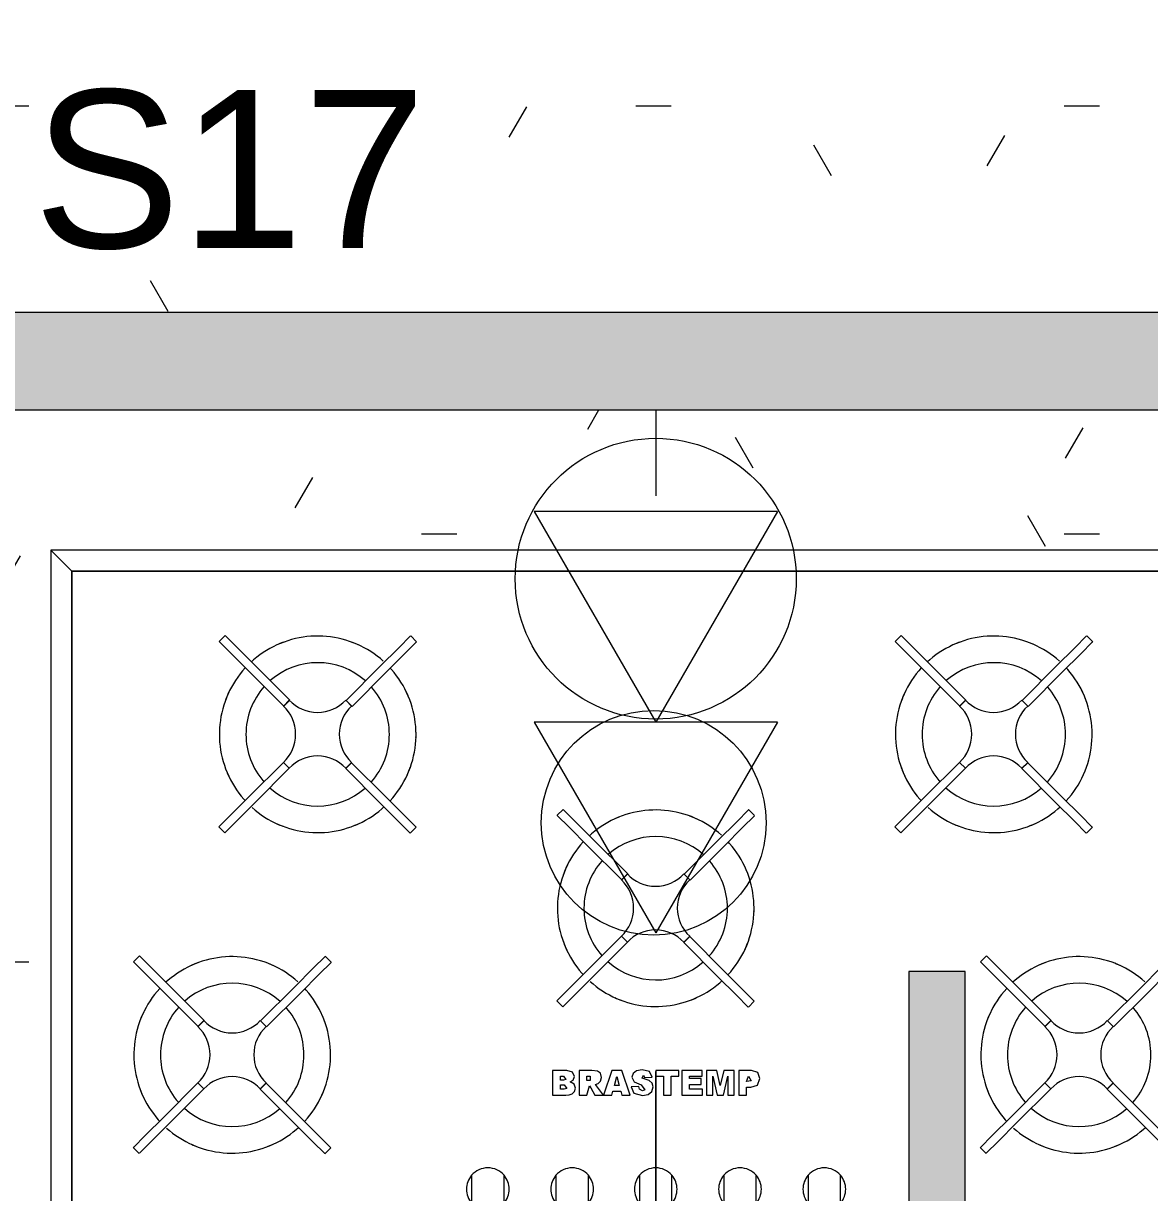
# Model space of a CAD drawing. Header units: millimetres. Extents: x -11245 to 8231, y -22520 to -3800.
# Drawn here: x -5465 to -4663, y -14337 to -13505 of the extents above; entities that cross this region are included whole.
import ezdxf

# ---------------------------------------------------------------- set-up
doc = ezdxf.new("R2010")
doc.units = ezdxf.units.MM
for name, color, linetype, lineweight in [('A-ANNO-DIMS', 211, 'Continuous', 9), ('A-ANNO-DIMS-75', 211, 'Continuous', 9), ('A-ANNO-NOTE', 131, 'Continuous', 9), ('A-DETL-GENF', 92, 'Continuous', 9), ('A-DETL-THIN', 151, 'Continuous', 9), ('E-ELEC-EQPM', 71, 'Continuous', 9), ('G-ANNO-TEXT', 231, 'Continuous', 9), ('I-FURN', 30, 'Continuous', 9)]:
    doc.layers.add(name, color=color, linetype=linetype, lineweight=lineweight)
doc.styles.add('@Arial Unicode MS', font='ARIALUNI.TTF', dxfattribs={"height": 150})
doc.styles.add('Arial_1', font='arial.ttf', dxfattribs={"height": 112.5})
doc.dimstyles.new('CRT_-__Metros_-_Linha_de_chamada_3_5_mm', dxfattribs={"dimscale": 304.8, "dimtxt": 150.876728, "dimasz": 0.492126, "dimexe": 0.246063, "dimexo": 0.0625, "dimgap": 0.123031, "dimtad": 1, "dimlfac": 0.001, "dimrnd": 0.01, "dimzin": 0, "dimdsep": 46, "dimtxsty": '@Arial Unicode MS', "dimblk1": 'OBLIQUE', "dimblk2": 'OBLIQUE', "dimsah": 1, "dimcen": 0.09, "dimdle": 0.246063, "dimazin": 0, "dimtfac": 1, "dimtdec": 4, "dimtix": 1, "dimtmove": 0, "dimatfit": 3, "dimfxl": 1.476378, "dimfxlon": 1, "dimtvp": 1, "dimtolj": 1, "dimtzin": 0, "dimarcsym": 2})
pattern_1 = [(0, (0, 0), (609.6, 152.4), [25.146, -432.054, 25.146, -432.054, -2438.4]), (0, (0, 0), (609.6, 152.4), [-914.4, 25.146, -889.254, 25.146, -432.054, -1066.8]), (0, (0, 0), (609.6, 152.4), [-2286, 25.146, -279.654, 25.146, -736.854]), (120, (228.6, 76.2), (-436.7823, 451.7291), [25.146, -432.054, 25.146, -432.054, -2438.4]), (120, (228.6, 76.2), (-436.7823, 451.7291), [-914.4, 25.146, -889.254, 25.146, -432.054, -1066.8]), (120, (228.6, 76.2), (-436.7823, 451.7291), [-2286, 25.146, -279.654, 25.146, -736.854]), (240, (304.8, 381), (-172.8177, -604.1291), [25.146, -432.054, 25.146, -432.054, -2438.4]), (240, (304.8, 381), (-172.8177, -604.1291), [-914.4, 25.146, -889.254, 25.146, -432.054, -1066.8]), (240, (304.8, 381), (-172.8177, -604.1291), [-2286, 25.146, -279.654, 25.146, -736.854])]

# ---------------------------------------------------------------- blocks, each defined once
blk = doc.blocks.new('Cooktop a Gás 5 Bocas 1 - Único-4668279-PONTOS ELÉTRICOS TÉRREO')
at = {"layer": 'E-ELEC-EQPM', "color": 254}
for p, q in [((-415.2, 264.85), (-430.2, 279.85)), ((430.99, 279.85), (-430.2, 279.85)), ((-430.2, 279.85), (-430.2, -230.15)), ((-415.2, -215.15), (-415.2, 264.85)), ((-415.2, 264.85), (415.99, 264.85)), ((415.99, 264.85), (-415.2, 264.85)), ((-415.2, 264.85), (-415.2, -215.15)), ((-306.11, 219.1), (-310.35, 214.86)), ((-306.05, 219.04), (-306.09, 219.09)), ((-306.02, 219.02), (-297.57, 210.57)), ((-182.52, 210.32), (-174.08, 218.77)), ((-174, 218.84), (-174.05, 218.79)), ((-169.75, 214.61), (-173.99, 218.85)), ((175.09, 219.1), (170.85, 214.86)), ((175.15, 219.04), (175.11, 219.09)), ((175.18, 219.02), (183.63, 210.57)), ((298.68, 210.32), (307.12, 218.77)), ((307.2, 218.84), (307.15, 218.79)), ((311.45, 214.61), (307.21, 218.85)), ((-310.34, 214.85), (-310.29, 214.8)), ((-301.82, 206.33), (-310.27, 214.78)), ((-297.57, 210.57), (-284.43, 197.43)), ((-195.67, 197.17), (-182.52, 210.32)), ((-169.83, 214.52), (-178.28, 206.07)), ((-169.81, 214.55), (-169.76, 214.6)), ((170.86, 214.85), (170.91, 214.8)), ((179.38, 206.33), (170.93, 214.78)), ((183.63, 210.57), (196.77, 197.43)), ((285.53, 197.17), (298.68, 210.32)), ((311.37, 214.52), (302.92, 206.07)), ((311.39, 214.55), (311.44, 214.6)), ((-288.67, 193.18), (-301.82, 206.33)), ((-178.28, 206.07), (-191.42, 192.93)), ((192.53, 193.18), (179.38, 206.33)), ((302.92, 206.07), (289.78, 192.93)), ((-264.35, 168.86), (-288.67, 193.18)), ((-284.43, 197.43), (-260.11, 173.1)), ((-219.99, 172.85), (-195.67, 197.17)), ((-191.42, 192.93), (-215.75, 168.61)), ((216.85, 168.86), (192.53, 193.18)), ((196.77, 197.43), (221.09, 173.1)), ((261.21, 172.85), (285.53, 197.17)), ((289.78, 192.93), (265.45, 168.61)), ((-260.36, 173.1), (-264.6, 168.86)), ((-260.11, 173.1), (-264.35, 168.86)), ((-216, 168.86), (-220.24, 173.1)), ((-215.75, 168.61), (-219.99, 172.85)), ((220.84, 173.1), (216.6, 168.86)), ((221.09, 173.1), (216.85, 168.86)), ((265.2, 168.86), (260.96, 173.1)), ((265.45, 168.61), (261.21, 172.85)), ((-288.93, 104.42), (-264.6, 128.74)), ((-264.6, 128.74), (-260.36, 124.5)), ((-264.6, 128.74), (-260.36, 124.5)), ((-220.24, 124.5), (-216, 128.74)), ((-220.24, 124.25), (-216, 128.49)), ((-216, 128.49), (-191.68, 104.17)), ((192.27, 104.42), (216.6, 128.74)), ((216.6, 128.74), (220.84, 124.5)), ((216.6, 128.74), (220.84, 124.5)), ((260.96, 124.5), (265.2, 128.74)), ((260.96, 124.25), (265.2, 128.49)), ((265.2, 128.49), (289.52, 104.17)), ((-260.36, 124.5), (-284.68, 100.18)), ((-195.92, 99.92), (-220.24, 124.25)), ((220.84, 124.5), (196.52, 100.18)), ((285.28, 99.92), (260.96, 124.25)), ((-302.07, 91.28), (-288.93, 104.42)), ((-284.68, 100.18), (-297.83, 87.03)), ((-182.78, 86.78), (-195.92, 99.92)), ((-191.68, 104.17), (-178.53, 91.02)), ((179.13, 91.28), (192.27, 104.42)), ((196.52, 100.18), (183.37, 87.03)), ((298.42, 86.78), (285.28, 99.92)), ((289.52, 104.17), (302.67, 91.02)), ((-65.54, 95.28), (-69.78, 91.03)), ((-65.48, 95.21), (-65.52, 95.26)), ((-65.45, 95.19), (-57, 86.74)), ((58.05, 86.49), (66.5, 94.94)), ((66.57, 95.01), (66.52, 94.96)), ((70.82, 90.78), (66.58, 95.02)), ((-310.52, 82.83), (-302.07, 91.28)), ((-297.83, 87.03), (-306.28, 78.59)), ((-174.33, 78.33), (-182.78, 86.78)), ((-178.53, 91.02), (-170.08, 82.58)), ((-69.77, 91.02), (-69.72, 90.97)), ((-61.24, 82.5), (-69.69, 90.95)), ((-57, 86.74), (-43.86, 73.6)), ((44.91, 73.35), (58.05, 86.49)), ((70.74, 90.7), (62.29, 82.25)), ((70.76, 90.72), (70.81, 90.77)), ((170.68, 82.83), (179.13, 91.28)), ((183.37, 87.03), (174.92, 78.59)), ((306.87, 78.33), (298.42, 86.78)), ((302.67, 91.02), (311.12, 82.58)), ((-310.6, 82.74), (-306.36, 78.5)), ((-310.54, 82.8), (-310.59, 82.76)), ((-306.35, 78.51), (-306.3, 78.56)), ((-174.3, 78.31), (-174.26, 78.26)), ((-174.24, 78.25), (-170, 82.49)), ((-170.01, 82.5), (-170.06, 82.55)), ((-48.1, 69.36), (-61.24, 82.5)), ((62.29, 82.25), (49.15, 69.1)), ((170.6, 82.74), (174.84, 78.5)), ((170.66, 82.8), (170.61, 82.76)), ((174.85, 78.51), (174.9, 78.56)), ((306.9, 78.31), (306.94, 78.26)), ((306.96, 78.25), (311.2, 82.49)), ((311.19, 82.5), (311.14, 82.55)), ((-23.78, 45.03), (-48.1, 69.36)), ((-43.86, 73.6), (-19.54, 49.28)), ((20.58, 49.02), (44.91, 73.35)), ((49.15, 69.1), (24.82, 44.78)), ((-19.79, 49.28), (-24.03, 45.03)), ((-19.54, 49.28), (-23.78, 45.03)), ((24.57, 45.03), (20.33, 49.28)), ((24.82, 44.78), (20.58, 49.02)), ((-48.35, -19.41), (-24.03, 4.91)), ((-19.79, 0.67), (-44.11, -23.65)), ((-24.03, 4.91), (-19.79, 0.67)), ((-24.03, 4.91), (-19.79, 0.67)), ((20.33, 0.67), (24.57, 4.91)), ((20.33, 0.42), (24.57, 4.66)), ((44.65, -23.9), (20.33, 0.42)), ((24.57, 4.66), (48.9, -19.66)), ((-366.93, -9.14), (-371.17, -13.38)), ((-371.16, -13.4), (-371.11, -13.44)), ((-362.64, -21.92), (-371.09, -13.47)), ((-366.87, -9.2), (-366.92, -9.15)), ((-366.85, -9.22), (-358.4, -17.67)), ((-243.35, -17.93), (-234.9, -9.48)), ((-230.66, -13.72), (-239.1, -22.17)), ((-234.83, -9.4), (-234.87, -9.45)), ((-230.57, -13.63), (-234.81, -9.39)), ((-230.63, -13.69), (-230.58, -13.65)), ((235.87, -9.14), (231.63, -13.38)), ((231.64, -13.4), (231.69, -13.44)), ((240.16, -21.92), (231.71, -13.47)), ((235.93, -9.2), (235.88, -9.15)), ((235.95, -9.22), (244.4, -17.67)), ((-349.5, -35.06), (-362.64, -21.92)), ((-358.4, -17.67), (-345.25, -30.82)), ((-256.49, -31.07), (-243.35, -17.93)), ((-239.1, -22.17), (-252.25, -35.31)), ((-61.5, -32.55), (-48.35, -19.41)), ((-44.11, -23.65), (-57.25, -36.79)), ((57.8, -37.05), (44.65, -23.9)), ((48.9, -19.66), (62.04, -32.8)), ((253.3, -35.06), (240.16, -21.92)), ((244.4, -17.67), (257.55, -30.82)), ((346.31, -31.07), (359.45, -17.93)), ((363.7, -22.17), (350.55, -35.31)), ((-345.25, -30.82), (-320.93, -55.14)), ((-280.81, -55.39), (-256.49, -31.07)), ((-69.95, -41), (-61.5, -32.55)), ((62.04, -32.8), (70.49, -41.25)), ((257.55, -30.82), (281.87, -55.14)), ((321.99, -55.39), (346.31, -31.07)), ((-325.17, -59.38), (-349.5, -35.06)), ((-252.25, -35.31), (-276.57, -59.63)), ((-70.03, -41.08), (-65.79, -45.33)), ((-69.97, -41.02), (-70.02, -41.07)), ((-57.25, -36.79), (-65.7, -45.24)), ((66.24, -45.49), (57.8, -37.05)), ((66.33, -45.58), (70.57, -41.34)), ((70.56, -41.32), (70.51, -41.28)), ((277.63, -59.38), (253.3, -35.06)), ((350.55, -35.31), (326.23, -59.63)), ((-65.78, -45.31), (-65.73, -45.27)), ((66.27, -45.52), (66.32, -45.57)), ((-321.18, -55.14), (-325.43, -59.38)), ((-320.93, -55.14), (-325.17, -59.38)), ((-276.82, -59.38), (-281.06, -55.14)), ((-276.57, -59.63), (-280.81, -55.39)), ((281.62, -55.14), (277.37, -59.38)), ((281.87, -55.14), (277.63, -59.38)), ((325.98, -59.38), (321.74, -55.14)), ((326.23, -59.63), (321.99, -55.39)), ((-72.95, -90.6), (-72.95, -108.17)), ((-62.74, -90.6), (-72.95, -90.6)), ((-58.82, -91.87), (-62.74, -90.6)), ((-44.97, -90.6), (-54.01, -90.6)), ((-54.01, -90.6), (-54.01, -108.17)), ((-41.13, -91.05), (-44.97, -90.6)), ((-38.99, -92.68), (-41.13, -91.05)), ((-30.87, -90.6), (-36.79, -108.17)), ((-23.78, -90.6), (-30.87, -90.6)), ((-17.85, -108.17), (-23.78, -90.6)), ((-13.38, -90.95), (-15.7, -92.84)), ((-9.13, -90.26), (-13.38, -90.95)), ((-4.08, -91.5), (-9.13, -90.26)), ((-2.01, -95.45), (-4.08, -91.5)), ((0.4, -90.6), (0.4, -94.74)), ((16.93, -90.6), (0.4, -90.6)), ((16.93, -94.74), (16.93, -90.6)), ((18.99, -90.6), (18.99, -108.17)), ((33.45, -90.6), (18.99, -90.6)), ((33.45, -94.74), (33.45, -90.6)), ((36.55, -90.6), (36.55, -108.17)), ((43.82, -90.6), (36.55, -90.6)), ((46.38, -101.31), (43.82, -90.6)), ((48.9, -90.6), (46.38, -101.31)), ((56.18, -90.6), (48.9, -90.6)), ((56.18, -108.17), (56.18, -90.6)), ((59.62, -90.6), (59.62, -108.17)), ((68.59, -90.6), (59.62, -90.6)), ((72.97, -92.14), (68.59, -90.6)), ((-349.75, -123.82), (-325.43, -99.5)), ((-325.43, -99.5), (-321.18, -103.74)), ((-325.43, -99.5), (-321.18, -103.74)), ((-281.06, -103.74), (-276.82, -99.5)), ((-281.06, -104), (-276.82, -99.75)), ((-276.82, -99.75), (-252.5, -124.08)), ((-67.44, -97.49), (-67.44, -94.74)), ((-67.44, -94.74), (-65.12, -94.74)), ((-65.15, -97.49), (-67.44, -97.49)), ((-63.45, -97.13), (-65.15, -97.49)), ((-65.12, -94.74), (-63.45, -97.13)), ((-60.42, -98.86), (-58.46, -97.69)), ((-57.65, -100.42), (-60.42, -98.86)), ((-57.45, -95), (-58.82, -91.87)), ((-58.46, -97.69), (-57.45, -95)), ((-48.5, -97.84), (-48.5, -94.74)), ((-48.5, -94.74), (-46.18, -94.74)), ((-46.27, -97.84), (-48.5, -97.84)), ((-46.18, -94.74), (-46.27, -97.84)), ((-40.54, -99.92), (-38.8, -98.17)), ((-38.17, -95.59), (-38.99, -92.68)), ((-38.8, -98.17), (-38.17, -95.59)), ((-29.04, -101.28), (-27.32, -95.08)), ((-27.32, -95.08), (-25.55, -101.28)), ((-15.7, -92.84), (-16.48, -95.39)), ((-16.48, -95.39), (-14.95, -98.77)), ((-14.95, -98.77), (-9.91, -100.92)), ((-9.3, -96.21), (-8.17, -93.93)), ((-4.24, -97.78), (-9.3, -96.21)), ((-8.17, -93.93), (-7.52, -95.77)), ((-7.52, -95.77), (-2.01, -95.45)), ((-2.02, -99.76), (-4.24, -97.78)), ((-1.33, -102.4), (-2.02, -99.76)), ((0.4, -94.74), (5.91, -94.74)), ((5.91, -94.74), (5.91, -108.17)), ((11.42, -108.17), (11.42, -94.74)), ((11.42, -94.74), (16.93, -94.74)), ((24.5, -96.46), (24.5, -94.74)), ((24.5, -94.74), (33.45, -94.74)), ((32.77, -96.46), (24.5, -96.46)), ((32.77, -100.59), (32.77, -96.46)), ((41.03, -108.17), (41.03, -94.82)), ((41.03, -94.82), (44.21, -108.17)), ((48.55, -108.17), (51.7, -94.82)), ((51.7, -94.82), (51.7, -108.17)), ((65.13, -98.52), (66.54, -94.74)), ((68.35, -98), (65.13, -98.52)), ((66.54, -94.74), (68.35, -98)), ((72.86, -101.02), (74.43, -96.49)), ((74.43, -96.49), (72.97, -92.14)), ((253.05, -123.82), (277.37, -99.5)), ((277.37, -99.5), (281.62, -103.74)), ((277.37, -99.5), (281.62, -103.74)), ((321.74, -103.74), (325.98, -99.5)), ((321.74, -104), (325.98, -99.75)), ((325.98, -99.75), (350.3, -124.08)), ((-321.18, -103.74), (-345.51, -128.07)), ((-256.74, -128.32), (-281.06, -104)), ((-72.95, -108.17), (-63.61, -108.17)), ((-67.44, -104.03), (-67.44, -100.94)), ((-67.44, -100.94), (-64.77, -100.94)), ((-64.76, -104.03), (-67.44, -104.03)), ((-64.77, -100.94), (-62.83, -103.6)), ((-62.83, -103.6), (-64.76, -104.03)), ((-63.61, -108.17), (-61.18, -107.93)), ((-61.18, -107.93), (-59.13, -107.35)), ((-59.13, -107.35), (-57.4, -105.64)), ((-56.77, -103.2), (-57.65, -100.42)), ((-57.4, -105.64), (-56.77, -103.2)), ((-54.01, -108.17), (-48.5, -108.17)), ((-48.5, -108.17), (-46.75, -101.67)), ((-46.75, -101.67), (-45.8, -102.98)), ((-45.8, -102.98), (-43, -108.17)), ((-43, -108.17), (-36.79, -108.17)), ((-42.46, -100.63), (-40.54, -99.92)), ((-36.79, -108.17), (-42.46, -100.63)), ((-36.79, -108.17), (-30.94, -108.17)), ((-30.94, -108.17), (-30.18, -105.41)), ((-30.18, -105.41), (-24.5, -105.41)), ((-25.55, -101.28), (-29.04, -101.28)), ((-24.5, -105.41), (-23.71, -108.17)), ((-23.71, -108.17), (-17.85, -108.17)), ((-11.66, -101.97), (-17.17, -102.3)), ((-17.17, -102.3), (-15.22, -106.76)), ((-15.22, -106.76), (-9.06, -108.51)), ((-11.06, -103.96), (-11.66, -101.97)), ((-8.95, -105.07), (-11.06, -103.96)), ((-9.91, -100.92), (-7.39, -104.51)), ((-9.06, -108.51), (-4.85, -107.76)), ((-7.39, -104.51), (-8.95, -105.07)), ((-4.85, -107.76), (-2.25, -105.57)), ((-2.25, -105.57), (-1.33, -102.4)), ((5.91, -108.17), (11.42, -108.17)), ((18.99, -108.17), (33.8, -108.17)), ((24.5, -104.03), (24.5, -100.59)), ((24.5, -100.59), (32.77, -100.59)), ((33.8, -104.03), (24.5, -104.03)), ((33.8, -108.17), (33.8, -104.03)), ((36.55, -108.17), (41.03, -108.17)), ((44.21, -108.17), (48.55, -108.17)), ((51.7, -108.17), (56.18, -108.17)), ((59.62, -108.17), (65.13, -108.17)), ((65.13, -108.17), (65.13, -102.66)), ((65.13, -102.66), (68.06, -102.66)), ((68.06, -102.66), (72.86, -101.02)), ((281.62, -103.74), (257.29, -128.07)), ((346.06, -128.32), (321.74, -104)), ((-362.89, -136.97), (-349.75, -123.82)), ((-252.5, -124.08), (-239.36, -137.22)), ((239.91, -136.97), (253.05, -123.82)), ((350.3, -124.08), (363.44, -137.22)), ((-345.51, -128.07), (-358.65, -141.21)), ((-243.6, -141.46), (-256.74, -128.32)), ((257.29, -128.07), (244.15, -141.21)), ((359.2, -141.46), (346.06, -128.32)), ((-371.34, -145.41), (-362.89, -136.97)), ((-358.65, -141.21), (-367.1, -149.66)), ((-235.15, -149.91), (-243.6, -141.46)), ((-239.36, -137.22), (-230.91, -145.67)), ((231.46, -145.41), (239.91, -136.97)), ((244.15, -141.21), (235.7, -149.66)), ((-371.42, -145.5), (-367.18, -149.74)), ((-371.36, -145.44), (-371.41, -145.49)), ((-367.17, -149.73), (-367.12, -149.68)), ((-235.07, -149.99), (-230.82, -145.75)), ((-230.84, -145.74), (-230.88, -145.69)), ((231.38, -145.5), (235.62, -149.74)), ((231.44, -145.44), (231.39, -145.49)), ((235.63, -149.73), (235.68, -149.68)), ((-235.13, -149.93), (-235.08, -149.98)), ((-130.59, -165.32), (-130.59, -175.22)), ((-107.51, -175.22), (-107.51, -165.32)), ((-70.59, -165.32), (-70.59, -175.22)), ((-47.51, -175.22), (-47.51, -165.32)), ((-11.14, -165.32), (-11.14, -175.22)), ((11.93, -175.22), (11.93, -165.32)), ((48.86, -165.32), (48.86, -175.22)), ((71.93, -175.22), (71.93, -165.32)), ((108.86, -165.32), (108.86, -175.22)), ((131.93, -175.22), (131.93, -165.32)), ((-130.59, -175.22), (-130.59, -185.12)), ((-107.51, -185.12), (-107.51, -175.22)), ((-70.59, -175.22), (-70.59, -185.12)), ((-47.51, -185.12), (-47.51, -175.22)), ((-11.14, -175.22), (-11.14, -185.12)), ((11.93, -185.12), (11.93, -175.22)), ((48.86, -175.22), (48.86, -185.12)), ((71.93, -185.12), (71.93, -175.22)), ((108.86, -175.22), (108.86, -185.12)), ((131.93, -185.12), (131.93, -175.22))]:
    blk.add_line(p, q, dxfattribs=at)
at = {"layer": 'E-ELEC-EQPM', "color": 254, "flags": 128}
for points in [[(-193.46, 200.79), (-195.58, 202.62), (-197.78, 204.36), (-200.04, 206.01), (-202.36, 207.57), (-204.75, 209.03), (-207.19, 210.4), (-209.68, 211.67), (-212.23, 212.84), (-214.81, 213.91), (-217.44, 214.87), (-220.11, 215.72), (-222.81, 216.47), (-225.53, 217.11), (-228.28, 217.64), (-231.05, 218.07), (-233.83, 218.37), (-236.62, 218.57), (-239.42, 218.66), (-242.22, 218.63), (-245.01, 218.5), (-247.8, 218.25), (-250.58, 217.89), (-253.34, 217.41), (-256.08, 216.83), (-258.79, 216.14), (-261.47, 215.34), (-264.12, 214.44), (-266.73, 213.43), (-269.3, 212.32), (-271.82, 211.1), (-274.29, 209.78), (-276.71, 208.37), (-279.07, 206.86), (-281.36, 205.26), (-283.59, 203.57), (-285.75, 201.79), (-287.36, 200.35)], [(287.74, 200.79), (285.62, 202.62), (283.42, 204.36), (281.16, 206.01), (278.84, 207.57), (276.45, 209.03), (274.01, 210.4), (271.52, 211.67), (268.97, 212.84), (266.39, 213.91), (263.76, 214.87), (261.09, 215.72), (258.39, 216.47), (255.67, 217.11), (252.92, 217.64), (250.15, 218.07), (247.37, 218.37), (244.58, 218.57), (241.78, 218.66), (238.98, 218.63), (236.19, 218.5), (233.4, 218.25), (230.62, 217.89), (227.86, 217.41), (225.12, 216.83), (222.41, 216.14), (219.73, 215.34), (217.08, 214.44), (214.47, 213.43), (211.9, 212.32), (209.38, 211.1), (206.91, 209.78), (204.49, 208.37), (202.13, 206.86), (199.84, 205.26), (197.61, 203.57), (195.45, 201.79), (193.84, 200.35)], [(-291.78, 195.95), (-293.63, 193.85), (-295.4, 191.67), (-297.07, 189.43), (-298.66, 187.12), (-300.15, 184.75), (-301.54, 182.33), (-302.84, 179.85), (-304.03, 177.32), (-305.13, 174.74), (-306.12, 172.12), (-307, 169.46), (-307.78, 166.78), (-308.45, 164.06), (-309.01, 161.32), (-309.46, 158.55), (-309.8, 155.77), (-310.03, 152.98), (-310.15, 150.19), (-310.16, 148.68)], [(-170.19, 148.68), (-170.24, 151.47), (-170.41, 154.27), (-170.69, 157.05), (-171.08, 159.83), (-171.58, 162.58), (-172.19, 165.31), (-172.91, 168.02), (-173.74, 170.69), (-174.67, 173.33), (-175.71, 175.93), (-176.85, 178.49), (-178.1, 180.99), (-179.44, 183.45), (-180.88, 185.85), (-182.41, 188.19), (-184.04, 190.47), (-185.76, 192.68), (-187.56, 194.82), (-188.5, 195.86)], [(189.42, 195.95), (187.57, 193.85), (185.8, 191.67), (184.13, 189.43), (182.54, 187.12), (181.05, 184.75), (179.66, 182.33), (178.36, 179.85), (177.17, 177.32), (176.07, 174.74), (175.08, 172.12), (174.2, 169.46), (173.42, 166.78), (172.75, 164.06), (172.19, 161.32), (171.74, 158.55), (171.4, 155.77), (171.17, 152.98), (171.05, 150.19), (171.04, 148.68)], [(311.01, 148.68), (310.96, 151.47), (310.79, 154.27), (310.51, 157.05), (310.12, 159.83), (309.62, 162.58), (309.01, 165.31), (308.29, 168.02), (307.46, 170.69), (306.53, 173.33), (305.49, 175.93), (304.35, 178.49), (303.1, 180.99), (301.76, 183.45), (300.32, 185.85), (298.79, 188.19), (297.16, 190.47), (295.44, 192.68), (293.64, 194.82), (292.7, 195.86)], [(-310.16, 148.68), (-310.11, 145.88), (-309.94, 143.08), (-309.66, 140.3), (-309.27, 137.53), (-308.77, 134.77), (-308.16, 132.04), (-307.44, 129.33), (-306.61, 126.66), (-305.68, 124.02), (-304.64, 121.42), (-303.5, 118.87), (-302.25, 116.36), (-300.91, 113.9), (-299.47, 111.5), (-297.94, 109.16), (-296.31, 106.88), (-294.6, 104.67), (-292.79, 102.53), (-291.85, 101.5)], [(-188.57, 101.4), (-186.72, 103.5), (-184.95, 105.68), (-183.28, 107.92), (-181.69, 110.23), (-180.2, 112.6), (-178.81, 115.02), (-177.51, 117.51), (-176.32, 120.04), (-175.22, 122.61), (-174.23, 125.23), (-173.35, 127.89), (-172.57, 130.58), (-171.9, 133.29), (-171.34, 136.04), (-170.89, 138.8), (-170.55, 141.58), (-170.32, 144.37), (-170.2, 147.16), (-170.19, 148.68)], [(171.04, 148.68), (171.09, 145.88), (171.26, 143.08), (171.54, 140.3), (171.93, 137.53), (172.43, 134.77), (173.04, 132.04), (173.76, 129.33), (174.59, 126.66), (175.52, 124.02), (176.56, 121.42), (177.7, 118.87), (178.95, 116.36), (180.29, 113.9), (181.73, 111.5), (183.26, 109.16), (184.89, 106.88), (186.6, 104.67), (188.41, 102.53), (189.35, 101.5)], [(292.63, 101.4), (294.48, 103.5), (296.25, 105.68), (297.92, 107.92), (299.51, 110.23), (301, 112.6), (302.39, 115.02), (303.69, 117.51), (304.88, 120.04), (305.98, 122.61), (306.97, 125.23), (307.85, 127.89), (308.63, 130.58), (309.3, 133.29), (309.86, 136.04), (310.31, 138.8), (310.65, 141.58), (310.88, 144.37), (311, 147.16), (311.01, 148.68)], [(-286.89, 96.56), (-284.77, 94.73), (-282.58, 92.99), (-280.31, 91.34), (-277.99, 89.78), (-275.6, 88.32), (-273.16, 86.95), (-270.67, 85.68), (-268.12, 84.51), (-265.54, 83.44), (-262.91, 82.48), (-260.24, 81.63), (-257.54, 80.88), (-254.82, 80.24), (-252.07, 79.71), (-249.3, 79.29), (-246.52, 78.98), (-243.73, 78.78), (-240.93, 78.69), (-238.13, 78.72), (-235.34, 78.86), (-232.55, 79.11), (-229.77, 79.47), (-227.01, 79.94), (-224.27, 80.52), (-221.56, 81.21), (-218.88, 82.01), (-216.23, 82.91), (-213.62, 83.92), (-211.05, 85.04), (-208.53, 86.25), (-206.06, 87.57), (-203.64, 88.98), (-201.28, 90.49), (-198.99, 92.09), (-196.76, 93.78), (-194.6, 95.56), (-192.99, 97)], [(47.11, 76.96), (44.99, 78.79), (42.8, 80.53), (40.54, 82.18), (38.21, 83.74), (35.83, 85.21), (33.38, 86.57), (30.89, 87.84), (28.35, 89.01), (25.76, 90.08), (23.13, 91.04), (20.46, 91.9), (17.77, 92.65), (15.04, 93.29), (12.29, 93.82), (9.52, 94.24), (6.74, 94.55), (3.95, 94.75), (1.15, 94.83), (-1.65, 94.81), (-4.44, 94.67), (-7.23, 94.42), (-10.01, 94.06), (-12.77, 93.59), (-15.5, 93.01), (-18.22, 92.31), (-20.9, 91.52), (-23.55, 90.61), (-26.16, 89.6), (-28.73, 88.49), (-31.25, 87.27), (-33.72, 85.96), (-36.14, 84.54), (-38.5, 83.03), (-40.79, 81.43), (-43.02, 79.74), (-45.18, 77.96), (-46.79, 76.53)], [(194.31, 96.56), (196.43, 94.73), (198.62, 92.99), (200.89, 91.34), (203.21, 89.78), (205.6, 88.32), (208.04, 86.95), (210.53, 85.68), (213.08, 84.51), (215.66, 83.44), (218.29, 82.48), (220.96, 81.63), (223.66, 80.88), (226.38, 80.24), (229.13, 79.71), (231.9, 79.29), (234.68, 78.98), (237.47, 78.78), (240.27, 78.69), (243.07, 78.72), (245.86, 78.86), (248.65, 79.11), (251.43, 79.47), (254.19, 79.94), (256.93, 80.52), (259.64, 81.21), (262.32, 82.01), (264.97, 82.91), (267.58, 83.92), (270.15, 85.04), (272.67, 86.25), (275.14, 87.57), (277.56, 88.98), (279.92, 90.49), (282.21, 92.09), (284.44, 93.78), (286.6, 95.56), (288.21, 97)], [(-51.21, 72.12), (-53.06, 70.02), (-54.82, 67.85), (-56.5, 65.6), (-58.08, 63.3), (-59.57, 60.93), (-60.97, 58.5), (-62.27, 56.02), (-63.46, 53.49), (-64.56, 50.91), (-65.55, 48.29), (-66.43, 45.64), (-67.21, 42.95), (-67.88, 40.23), (-68.44, 37.49), (-68.89, 34.72), (-69.23, 31.95), (-69.46, 29.16), (-69.57, 26.36), (-69.59, 24.85)], [(70.38, 24.85), (70.33, 27.65), (70.16, 30.44), (69.88, 33.23), (69.49, 36), (68.99, 38.75), (68.38, 41.48), (67.66, 44.19), (66.83, 46.86), (65.9, 49.5), (64.86, 52.1), (63.72, 54.66), (62.47, 57.17), (61.13, 59.62), (59.69, 62.02), (58.16, 64.37), (56.53, 66.64), (54.82, 68.86), (53.01, 71), (52.07, 72.03)], [(-69.59, 24.85), (-69.53, 22.05), (-69.37, 19.26), (-69.09, 16.47), (-68.7, 13.7), (-68.2, 10.94), (-67.58, 8.21), (-66.87, 5.51), (-66.04, 2.83), (-65.1, 0.19), (-64.07, -2.41), (-62.92, -4.96), (-61.68, -7.47), (-60.34, -9.93), (-58.9, -12.33), (-57.37, -14.67), (-55.74, -16.95), (-54.02, -19.16), (-52.22, -21.3), (-51.28, -22.33)], [(52, -22.43), (53.85, -20.32), (55.62, -18.15), (57.29, -15.91), (58.88, -13.6), (60.37, -11.23), (61.76, -8.8), (63.06, -6.32), (64.26, -3.79), (65.35, -1.21), (66.34, 1.4), (67.22, 4.06), (68, 6.75), (68.67, 9.47), (69.23, 12.21), (69.68, 14.97), (70.02, 17.75), (70.25, 20.54), (70.37, 23.34), (70.38, 24.85)], [(-254.28, -27.45), (-256.41, -25.62), (-258.6, -23.88), (-260.86, -22.23), (-263.18, -20.67), (-265.57, -19.21), (-268.01, -17.84), (-270.51, -16.57), (-273.05, -15.4), (-275.64, -14.34), (-278.27, -13.37), (-280.93, -12.52), (-283.63, -11.77), (-286.35, -11.13), (-289.1, -10.6), (-291.87, -10.18), (-294.65, -9.87), (-297.44, -9.67), (-300.24, -9.58), (-303.04, -9.61), (-305.84, -9.75), (-308.63, -10), (-311.4, -10.36), (-314.16, -10.83), (-316.9, -11.41), (-319.61, -12.1), (-322.29, -12.9), (-324.94, -13.8), (-327.55, -14.81), (-330.12, -15.93), (-332.64, -17.14), (-335.12, -18.46), (-337.53, -19.87), (-339.89, -21.38), (-342.19, -22.98), (-344.42, -24.67), (-346.58, -26.45), (-348.18, -27.89)], [(348.52, -27.45), (346.39, -25.62), (344.2, -23.88), (341.94, -22.23), (339.62, -20.67), (337.23, -19.21), (334.79, -17.84), (332.29, -16.57), (329.75, -15.4), (327.16, -14.34), (324.53, -13.37), (321.87, -12.52), (319.17, -11.77), (316.45, -11.13), (313.7, -10.6), (310.93, -10.18), (308.15, -9.87), (305.36, -9.67), (302.56, -9.58), (299.76, -9.61), (296.96, -9.75), (294.17, -10), (291.4, -10.36), (288.64, -10.83), (285.9, -11.41), (283.19, -12.1), (280.51, -12.9), (277.86, -13.8), (275.25, -14.81), (272.68, -15.93), (270.16, -17.14), (267.68, -18.46), (265.27, -19.87), (262.91, -21.38), (260.61, -22.98), (258.38, -24.67), (256.22, -26.45), (254.62, -27.89)], [(-352.61, -32.29), (-354.46, -34.39), (-356.22, -36.57), (-357.89, -38.81), (-359.48, -41.12), (-360.97, -43.49), (-362.36, -45.92), (-363.66, -48.4), (-364.86, -50.93), (-365.95, -53.5), (-366.94, -56.12), (-367.83, -58.78), (-368.6, -61.47), (-369.27, -64.18), (-369.83, -66.93), (-370.28, -69.69), (-370.62, -72.47), (-370.85, -75.26), (-370.97, -78.06), (-370.99, -79.57)], [(-231.01, -79.57), (-231.07, -76.77), (-231.23, -73.97), (-231.51, -71.19), (-231.9, -68.42), (-232.41, -65.66), (-233.02, -62.93), (-233.74, -60.23), (-234.56, -57.55), (-235.5, -54.91), (-236.54, -52.31), (-237.68, -49.76), (-238.92, -47.25), (-240.26, -44.79), (-241.7, -42.39), (-243.23, -40.05), (-244.86, -37.77), (-246.58, -35.56), (-248.38, -33.42), (-249.32, -32.39)], [(-46.32, -27.27), (-44.2, -29.09), (-42, -30.83), (-39.74, -32.48), (-37.42, -34.04), (-35.03, -35.51), (-32.59, -36.88), (-30.1, -38.15), (-27.55, -39.32), (-24.96, -40.38), (-22.34, -41.34), (-19.67, -42.2), (-16.97, -42.95), (-14.25, -43.59), (-11.5, -44.12), (-8.73, -44.54), (-5.95, -44.85), (-3.16, -45.05), (-0.36, -45.14), (2.44, -45.11), (5.24, -44.97), (8.02, -44.72), (10.8, -44.36), (13.56, -43.89), (16.3, -43.31), (19.01, -42.62), (21.69, -41.82), (24.34, -40.92), (26.95, -39.9), (29.52, -38.79), (32.04, -37.58), (34.51, -36.26), (36.93, -34.85), (39.29, -33.34), (41.58, -31.74), (43.81, -30.04), (45.97, -28.26), (47.58, -26.83)], [(250.19, -32.29), (248.34, -34.39), (246.58, -36.57), (244.91, -38.81), (243.32, -41.12), (241.83, -43.49), (240.44, -45.92), (239.14, -48.4), (237.94, -50.93), (236.85, -53.5), (235.86, -56.12), (234.97, -58.78), (234.2, -61.47), (233.53, -64.18), (232.97, -66.93), (232.52, -69.69), (232.18, -72.47), (231.95, -75.26), (231.83, -78.06), (231.81, -79.57)], [(-370.99, -79.57), (-370.93, -82.37), (-370.76, -85.16), (-370.48, -87.95), (-370.09, -90.72), (-369.59, -93.47), (-368.98, -96.2), (-368.26, -98.91), (-367.43, -101.58), (-366.5, -104.22), (-365.46, -106.82), (-364.32, -109.38), (-363.08, -111.89), (-361.73, -114.34), (-360.29, -116.74), (-358.76, -119.08), (-357.13, -121.36), (-355.42, -123.57), (-353.61, -125.72), (-352.67, -126.75)], [(-249.39, -126.84), (-247.54, -124.74), (-245.78, -122.57), (-244.1, -120.32), (-242.52, -118.01), (-241.03, -115.65), (-239.63, -113.22), (-238.34, -110.74), (-237.14, -108.21), (-236.04, -105.63), (-235.05, -103.01), (-234.17, -100.36), (-233.39, -97.67), (-232.72, -94.95), (-232.16, -92.21), (-231.71, -89.44), (-231.37, -86.66), (-231.14, -83.87), (-231.03, -81.08), (-231.01, -79.57)], [(231.81, -79.57), (231.87, -82.37), (232.04, -85.16), (232.32, -87.95), (232.71, -90.72), (233.21, -93.47), (233.82, -96.2), (234.54, -98.91), (235.37, -101.58), (236.3, -104.22), (237.34, -106.82), (238.48, -109.38), (239.72, -111.89), (241.07, -114.34), (242.51, -116.74), (244.04, -119.08), (245.67, -121.36), (247.38, -123.57), (249.19, -125.72), (250.13, -126.75)], [(-347.71, -131.68), (-345.59, -133.51), (-343.4, -135.25), (-341.14, -136.9), (-338.81, -138.46), (-336.43, -139.92), (-333.98, -141.29), (-331.49, -142.56), (-328.95, -143.73), (-326.36, -144.8), (-323.73, -145.76), (-321.06, -146.62), (-318.37, -147.36), (-315.64, -148.01), (-312.89, -148.54), (-310.13, -148.96), (-307.34, -149.27), (-304.55, -149.46), (-301.75, -149.55), (-298.95, -149.52), (-296.16, -149.39), (-293.37, -149.14), (-290.59, -148.78), (-287.83, -148.31), (-285.1, -147.72), (-282.38, -147.03), (-279.7, -146.24), (-277.05, -145.33), (-274.44, -144.32), (-271.87, -143.21), (-269.35, -141.99), (-266.88, -140.68), (-264.46, -139.26), (-262.11, -137.75), (-259.81, -136.15), (-257.58, -134.46), (-255.42, -132.68), (-253.81, -131.24)], [(255.09, -131.68), (257.21, -133.51), (259.4, -135.25), (261.66, -136.9), (263.99, -138.46), (266.37, -139.92), (268.82, -141.29), (271.31, -142.56), (273.85, -143.73), (276.44, -144.8), (279.07, -145.76), (281.74, -146.62), (284.43, -147.36), (287.16, -148.01), (289.91, -148.54), (292.67, -148.96), (295.46, -149.27), (298.25, -149.46), (301.05, -149.55), (303.85, -149.52), (306.64, -149.39), (309.43, -149.14), (312.21, -148.78), (314.97, -148.31), (317.7, -147.72), (320.42, -147.03), (323.1, -146.24), (325.75, -145.33), (328.36, -144.32), (330.93, -143.21), (333.45, -141.99), (335.92, -140.68), (338.34, -139.26), (340.69, -137.75), (342.99, -136.15), (345.22, -134.46), (347.38, -132.68), (348.99, -131.24)]]:
    blk.add_lwpolyline(points, dxfattribs=at)
at = {"layer": 'E-ELEC-EQPM', "color": 254}
for centre, radius, start, end in [((-240.18, 148.68), 69.99, 110.52886, 114.55455), ((-240.18, 148.68), 69.99, 65.44545, 69.78954), ((241.02, 148.68), 69.99, 110.52886, 114.55455), ((241.02, 148.68), 69.99, 65.44545, 69.78954), ((-240.18, 148.68), 51.05, 48.13201, 131.46199), ((241.02, 148.68), 51.05, 48.13201, 131.46199), ((-240.18, 148.68), 69.99, 154.51574, 160.39867), ((-240.18, 148.68), 51.05, 138.29523, 180), ((-240.18, 148.68), 51.05, 0, 41.29877), ((-240.18, 148.68), 69.99, 19.79474, 26.71009), ((241.02, 148.68), 69.99, 154.51574, 160.39867), ((241.02, 148.68), 51.05, 138.29523, 180), ((241.02, 148.68), 51.05, 0, 41.29877), ((241.02, 148.68), 69.99, 19.79474, 26.71009), ((-283.31, 148.8), 27.43, 313.00414, 46.99586), ((-240.3, 191.68), 27.34, 222.79681, 317.20319), ((-197.57, 148.8), 27.24, 132.56704, 227.43296), ((197.89, 148.8), 27.43, 313.00414, 46.99586), ((240.9, 191.68), 27.34, 222.79681, 317.20319), ((283.63, 148.8), 27.24, 132.56704, 227.43296), ((-240.18, 148.68), 69.99, 178.11429, 180), ((-240.18, 148.68), 69.99, 0, 1.81719), ((241.02, 148.68), 69.99, 178.11429, 180), ((241.02, 148.68), 69.99, 0, 1.81719), ((-240.18, 148.68), 69.99, 180, 181.81719), ((-240.18, 148.68), 51.05, 180, 221.29877), ((-240.18, 148.68), 51.05, 318.29523, 0), ((-240.18, 148.68), 69.99, 358.11429, 0), ((241.02, 148.68), 69.99, 180, 181.81719), ((241.02, 148.68), 51.05, 180, 221.29877), ((241.02, 148.68), 51.05, 318.29523, 0), ((241.02, 148.68), 69.99, 358.11429, 0), ((-240.3, 105.93), 27.34, 42.79678, 137.20322), ((240.9, 105.93), 27.34, 42.79678, 137.20322), ((-240.18, 148.68), 69.99, 199.79474, 206.71009), ((-240.18, 148.68), 69.99, 333.93857, 340.39867), ((241.02, 148.68), 69.99, 199.79474, 206.71009), ((241.02, 148.68), 69.99, 333.93857, 340.39867), ((-240.18, 148.68), 51.05, 228.13201, 311.46199), ((241.02, 148.68), 51.05, 228.13201, 311.46199), ((-240.18, 148.68), 69.99, 245.44545, 249.19993), ((-240.18, 148.68), 69.99, 290.80007, 294.55455), ((0.4, 24.85), 69.99, 110.52886, 114.55455), ((0.4, 24.85), 69.99, 65.44545, 69.78954), ((241.02, 148.68), 69.99, 245.44545, 249.19993), ((241.02, 148.68), 69.99, 290.80007, 294.55455), ((0.4, 24.85), 51.05, 48.13201, 131.46199), ((0.4, 24.85), 51.05, 138.29523, 180), ((0.4, 24.85), 51.05, 0, 41.29877), ((0.4, 24.85), 69.99, 153.93857, 160.39867), ((0.4, 24.85), 69.99, 19.79474, 26.71009), ((-42.74, 24.97), 27.43, 313.00414, 46.99586), ((0.27, 67.85), 27.34, 222.79681, 317.20319), ((43, 24.97), 27.24, 132.56704, 227.43296), ((0.4, 24.85), 69.99, 178.11429, 180), ((0.4, 24.85), 69.99, 0, 1.81719), ((0.4, 24.85), 69.99, 180, 181.81719), ((0.4, 24.85), 51.05, 180, 221.29877), ((0.4, 24.85), 51.05, 318.29523, 0), ((0.4, 24.85), 69.99, 358.11429, 0), ((0.27, -17.9), 27.34, 42.79678, 137.20322), ((0.4, 24.85), 69.99, 199.79474, 206.71009), ((0.4, 24.85), 69.99, 333.93857, 340.39867), ((-301, -79.57), 69.99, 110.52886, 114.55455), ((-301, -79.57), 69.99, 65.44545, 69.78954), ((0.4, 24.85), 51.05, 228.13201, 311.46199), ((301.8, -79.57), 69.99, 110.52886, 114.55455), ((301.8, -79.57), 69.99, 65.44545, 69.78954), ((-301, -79.57), 51.05, 48.13201, 131.46199), ((301.8, -79.57), 51.05, 48.13201, 131.46199), ((0.4, 24.85), 69.99, 245.44545, 249.78954), ((0.4, 24.85), 69.99, 290.52886, 294.55455), ((-301, -79.57), 69.99, 153.93857, 160.39867), ((-301, -79.57), 51.05, 138.29523, 180), ((-301, -79.57), 51.05, 0, 41.29877), ((-301, -79.57), 69.99, 19.79474, 26.71009), ((301.8, -79.57), 69.99, 153.93857, 160.39867), ((301.8, -79.57), 51.05, 138.29523, 180), ((301.8, -79.57), 51.05, 0, 41.29877), ((-301.12, -36.56), 27.34, 222.79681, 317.20319), ((301.68, -36.56), 27.34, 222.79681, 317.20319), ((-344.14, -79.44), 27.43, 313.00414, 46.99586), ((-258.4, -79.44), 27.24, 132.56704, 227.43296), ((258.66, -79.44), 27.43, 313.00414, 46.99586), ((344.4, -79.44), 27.24, 132.56704, 227.43296), ((-301, -79.57), 69.99, 178.11429, 180), ((-301, -79.57), 69.99, 180, 181.81719), ((-301, -79.57), 51.05, 180, 221.29877), ((-301, -79.57), 51.05, 318.29523, 0), ((-301, -79.57), 69.99, 0, 1.81719), ((-301, -79.57), 69.99, 358.11429, 0), ((301.8, -79.57), 69.99, 178.11429, 180), ((301.8, -79.57), 69.99, 180, 181.81719), ((301.8, -79.57), 51.05, 180, 221.29877), ((301.8, -79.57), 51.05, 318.29523, 0), ((-301.12, -122.32), 27.34, 42.79678, 137.20322), ((301.68, -122.32), 27.34, 42.79678, 137.20322), ((-301, -79.57), 69.99, 199.79474, 206.71009), ((-301, -79.57), 69.99, 333.93857, 340.39867), ((301.8, -79.57), 69.99, 199.79474, 206.71009), ((-301, -79.57), 51.05, 228.13201, 311.46199), ((301.8, -79.57), 51.05, 228.13201, 311.46199), ((-301, -79.57), 69.99, 245.44545, 249.78954), ((-301, -79.57), 69.99, 290.52886, 294.55455), ((301.8, -79.57), 69.99, 245.44545, 249.78954), ((301.8, -79.57), 69.99, 290.52886, 294.55455), ((-119.05, -175.22), 15.2, 139.37316, 180), ((-119.05, -175.22), 15.2, 40.62684, 139.37316), ((-119.05, -175.22), 15.2, 0, 40.62684), ((-59.05, -175.22), 15.2, 139.37316, 180), ((-59.05, -175.22), 15.2, 40.62684, 139.37316), ((-59.05, -175.22), 15.2, 0, 40.62684), ((0.4, -175.22), 15.2, 139.37316, 180), ((0.4, -175.22), 15.2, 40.62684, 139.37316), ((0.4, -175.22), 15.2, 0, 40.62684), ((60.4, -175.22), 15.2, 139.37316, 180), ((60.4, -175.22), 15.2, 40.62684, 139.37316), ((60.4, -175.22), 15.2, 0, 40.62684), ((120.4, -175.22), 15.2, 139.37316, 180), ((120.4, -175.22), 15.2, 40.62684, 139.37316), ((120.4, -175.22), 15.2, 0, 40.62684), ((-119.05, -175.22), 15.2, 180, 220.62684), ((-119.05, -175.22), 15.2, 319.37316, 0), ((-59.05, -175.22), 15.2, 180, 220.62684), ((-59.05, -175.22), 15.2, 319.37316, 0), ((0.4, -175.22), 15.2, 180, 220.62684), ((0.4, -175.22), 15.2, 319.37316, 0), ((60.4, -175.22), 15.2, 180, 220.62684), ((60.4, -175.22), 15.2, 319.37316, 0), ((120.4, -175.22), 15.2, 180, 220.62684), ((120.4, -175.22), 15.2, 319.37316, 0)]:
    blk.add_arc(centre, radius, start, end, dxfattribs=at)
blk = doc.blocks.new('DIMBLOCK78-PONTOS ELÉTRICOS TÉRREO')
at = {"layer": 'A-ANNO-DIMS-75'}
for p, q in [((-6164.62, -14250.9), (-6164.62, -14775.9)), ((-6164.62, -14700.9), (-6164.62, -14250.9)), ((-5014.62, -14250.9), (-5014.62, -14775.9)), ((-5014.62, -14700.9), (-5014.62, -14250.9)), ((-6164.62, -14700.9), (-5014.62, -14700.9))]:
    blk.add_line(p, q, dxfattribs=at)
at = {"layer": 'A-ANNO-DIMS-75', "lineweight": 18}
for p, q in [((-6164.62, -14700.9), (-6089.62, -14625.9)), ((-5014.62, -14700.9), (-4939.62, -14625.9)), ((-6164.62, -14700.9), (-6239.62, -14775.9)), ((-5014.62, -14700.9), (-5089.62, -14775.9))]:
    blk.add_line(p, q, dxfattribs=at)
at = {"layer": 'A-ANNO-DIMS-75', "color": 0, "insert": (-5792.54, -14468.69), "char_height": 150, "width": 487.0121, "attachment_point": 1, "line_spacing_factor": 1.117605, "style": '@Arial Unicode MS'}
blk.add_mtext('1,15', dxfattribs=at)
blk = doc.blocks.new('_Oblique')
at = {"color": 0, "linetype": 'ByBlock', "lineweight": -2}
blk.add_line((-0.5, -0.5), (0.5, 0.5), dxfattribs=at)
blk = doc.blocks.new('DIMBLOCK79-PONTOS ELÉTRICOS TÉRREO')
at = {"layer": 'A-ANNO-DIMS-75'}
for p, q in [((-5014.62, -14250.9), (-5014.62, -14775.9)), ((-5014.62, -14700.9), (-5014.62, -14250.9)), ((-3864.62, -14250.9), (-3864.62, -14775.9)), ((-3864.62, -14700.9), (-3864.62, -14250.9)), ((-5014.62, -14700.9), (-3864.62, -14700.9))]:
    blk.add_line(p, q, dxfattribs=at)
at = {"layer": 'A-ANNO-DIMS-75', "lineweight": 18}
for p, q in [((-5014.62, -14700.9), (-4939.62, -14625.9)), ((-3864.62, -14700.9), (-3789.62, -14625.9)), ((-5014.62, -14700.9), (-5089.62, -14775.9)), ((-3864.62, -14700.9), (-3939.62, -14775.9))]:
    blk.add_line(p, q, dxfattribs=at)
at = {"layer": 'A-ANNO-DIMS-75', "color": 0, "insert": (-4642.54, -14468.69), "char_height": 150, "width": 487.0121, "attachment_point": 1, "line_spacing_factor": 1.117605, "style": '@Arial Unicode MS'}
blk.add_mtext('1,15', dxfattribs=at)

msp = doc.modelspace()

# ---------------------------------------------------------------- hatches: boundary and pattern name
at = {"layer": 'A-DETL-GENF'}
h = msp.add_hatch(color=133, dxfattribs=at)
h.paths.add_polyline_path([(-6068.766, -15679.651), (-6028.766, -15679.651), (-6028.766, -14179.651), (-6068.766, -14179.651), (-6068.766, -15024.455)])
h.paths.add_polyline_path([(-4794.482, -15679.651), (-4794.482, -14179.651), (-4834.482, -14179.651), (-4834.482, -15679.651)])
h.paths.add_polyline_path([(-3607.194, -15679.651), (-3567.194, -15679.651), (-3567.194, -14179.651), (-3607.194, -14179.651), (-3607.194, -14265.6)])
h.paths.add_polyline_path([(-6028.766, -11779.651), (-6028.766, -10279.651), (-6068.766, -10279.651), (-6068.766, -11779.651)])
h.paths.add_polyline_path([(-3567.194, -11779.651), (-3567.194, -10279.651), (-3607.194, -10279.651), (-3607.194, -11779.651)])
h.paths.add_polyline_path([(-5188.727, -11126.515), (-5140.513, -11126.515), (-5093.699, -11114.977), (-5051.007, -11092.57), (-5014.918, -11060.598), (-4987.529, -11020.918), (-4970.432, -10975.837), (-4964.62, -10927.974), (-4970.432, -10880.111), (-4987.529, -10835.029), (-5014.918, -10795.349), (-5051.799, -10762.961), (-5093.699, -10740.97), (-5140.513, -10729.432), (-5188.727, -10729.432), (-5235.541, -10740.97), (-5278.233, -10763.377), (-5314.322, -10795.349), (-5341.711, -10835.029), (-5358.808, -10880.111), (-5364.62, -10927.974), (-5358.808, -10975.837), (-5341.711, -11020.918), (-5314.322, -11060.598), (-5278.233, -11092.57), (-5235.541, -11114.977)])
h.paths.add_polyline_path([(-3814.62, -7766.651), (-3814.62, -7736.651), (-5814.62, -7736.651), (-5814.62, -7766.651), (-3992.594, -7766.651)])
h.paths.add_polyline_path([(-5814.62, -6126.651), (-3814.62, -6126.651), (-3814.62, -6096.651), (-5814.62, -6096.651), (-5814.62, -6107.903)])
h = msp.add_hatch(color=133, dxfattribs=at)
h.paths.add_polyline_path([(-7064.62, -16579.651), (-5064.62, -16579.651), (-5064.62, -16539.45), (-7064.62, -16539.45), (-7064.62, -16542.166)])
h.paths.add_polyline_path([(-5228.333, -13779.651), (-3564.62, -13779.651), (-3564.62, -13710.425), (-7064.62, -13710.425), (-7064.62, -13779.651), (-5404.867, -13779.651)])
at = {"layer": 'I-FURN'}
h = msp.add_hatch(dxfattribs=at)
h.set_pattern_fill('FP_1', color=256, style=0, pattern_type=2)
h.set_pattern_definition(pattern_1)
h.paths.add_polyline_path([(-7064.62, -13710.425), (-3564.62, -13710.425), (-3564.62, -13279.651), (-7064.62, -13279.651), (-7064.62, -13696.458)])
h.paths.add_polyline_path([(-6952.12, -13616.253), (-6952.12, -13529.651), (-6802.12, -13529.651), (-6926.742, -13601.601)])
h.paths.add_polyline_path([(-6802.12, -13616.253), (-6802.12, -13529.651), (-6652.12, -13529.651), (-6776.742, -13601.601)])
h = msp.add_hatch(dxfattribs=at)
h.set_pattern_fill('FP_1', color=256, style=0, pattern_type=2)
h.set_pattern_definition(pattern_1)
h.paths.add_polyline_path([(-5214.62, -16539.45), (-5064.62, -16539.45), (-5064.62, -15979.651), (-6464.62, -15979.651), (-6464.62, -14479.651), (-6068.766, -14479.651), (-6068.766, -14179.651), (-6028.766, -14179.651), (-6028.766, -14479.651), (-4834.482, -14479.651), (-4834.482, -14389.651), (-5445.216, -14389.651), (-5445.216, -13879.651), (-4584.024, -13879.651), (-4584.024, -14389.651), (-4794.482, -14389.651), (-4794.482, -14479.651), (-3607.194, -14479.651), (-3607.194, -14179.651), (-3567.194, -14179.651), (-3567.194, -14479.651), (-3564.62, -14479.651), (-3564.62, -13779.651), (-7054.62, -13780.354), (-7054.62, -16539.45), (-5404.867, -16539.45)])
h.paths.add_polyline_path([(-5214.62, -16467.151), (-5214.62, -16317.151), (-5128.018, -16467.151)])
h.paths.add_polyline_path([(-6817.14, -16467.151), (-6864.62, -16467.151), (-6864.62, -16317.151), (-6778.018, -16467.151)])
h.paths.add_polyline_path([(-5128.018, -16317.151), (-5214.62, -16317.151), (-5214.62, -16167.151)])
h.paths.add_polyline_path([(-6778.018, -16317.151), (-6864.62, -16317.151), (-6864.62, -16167.151), (-6786.84, -16301.87)])
h.paths.add_polyline_path([(-6564.62, -15674.651), (-6854.62, -15674.651), (-6867.561, -15672.947), (-6879.62, -15667.952), (-6889.975, -15660.006), (-6897.921, -15649.651), (-6902.916, -15637.592), (-6904.62, -15624.651), (-6905.407, -15238.637), (-6938.727, -15239.181), (-6942.756, -15243.296), (-6954.62, -15247.151), (-6968.639, -15241.761), (-6976.019, -15231.604), (-6976.82, -15222.718), (-6977.124, -15224.651), (-6976.533, -15199.651), (-6976.019, -15199.651), (-6976.019, -15172.651), (-6933.221, -15172.651), (-6932.421, -15199.651), (-6931.814, -15210.998), (-6904.62, -15210.651), (-6904.62, -14834.651), (-6902.916, -14821.71), (-6897.921, -14809.651), (-6889.975, -14799.295), (-6879.62, -14791.35), (-6867.561, -14786.354), (-6854.62, -14784.651), (-6564.62, -14784.651), (-6551.679, -14786.354), (-6539.62, -14791.35), (-6529.265, -14799.295), (-6521.319, -14809.651), (-6516.324, -14821.71), (-6514.62, -14834.741), (-6514.62, -15624.651), (-6516.324, -15637.592), (-6521.319, -15649.651), (-6529.265, -15660.006), (-6539.62, -15667.952), (-6552.339, -15673.034)])
h.paths.add_polyline_path([(-6959.169, -15172.191), (-6976.351, -15171.351), (-6977.12, -15170.802), (-6976.019, -15145.851), (-6933.199, -15146.345), (-6932.889, -15171.351), (-6958.868, -15172.191)])
h.paths.add_polyline_path([(-6960.863, -15148.099), (-6960.829, -15147.851), (-6960.904, -15147.851)])
h.paths.add_polyline_path([(-6954.909, -15147.851), (-6954.535, -15147.224), (-6954.705, -15147.224)])
h.paths.add_polyline_path([(-6954.62, -15146.963), (-6954.35, -15145.851), (-6955.361, -15146.465)])
h.paths.add_polyline_path([(-3864.62, -14042.151), (-3951.223, -13892.151), (-3864.62, -13892.151)])
h.paths.add_polyline_path([(-3864.62, -14192.151), (-3951.223, -14042.151), (-3864.62, -14042.151), (-3864.62, -14179.651)])
h.paths.add_polyline_path([(-6164.62, -14042.151), (-6251.223, -13892.151), (-6164.62, -13892.151)])
h.paths.add_polyline_path([(-6164.62, -14192.151), (-6251.223, -14042.151), (-6164.62, -14042.151)])

# ---------------------------------------------------------------- linework, layer by layer
at = {"layer": 'A-ANNO-NOTE'}
for p, q in [((-5014.62, -13779.651), (-5014.62, -13840.901)), ((-4928.018, -13852.151), (-5101.223, -13852.151)), ((-5101.223, -13852.151), (-5014.62, -14002.151)), ((-4928.018, -13852.151), (-5014.62, -14002.151)), ((-4928.018, -14002.151), (-5101.223, -14002.151)), ((-5101.223, -14002.151), (-5014.62, -14152.151)), ((-4928.018, -14002.151), (-5014.62, -14152.151))]:
    msp.add_line(p, q, dxfattribs=at)
at = {"layer": 'A-DETL-THIN'}
for p, q in [((-3564.62, -13710.425), (-7064.62, -13710.425)), ((-7064.62, -13779.651), (-3564.62, -13779.651)), ((-4794.482, -14179.651), (-4834.482, -14179.651)), ((-4834.482, -14179.651), (-4834.482, -15679.651)), ((-4794.482, -15679.651), (-4794.482, -14179.651))]:
    msp.add_line(p, q, dxfattribs=at)
for centre, radius in [((-5014.62, -13900.005), 100), ((-5016.024, -14073.776), 80)]:
    msp.add_circle(centre, radius, dxfattribs=at)
msp.add_arc((-5317.002, -14220.693), 2332.452, 276.211822, 17.533738, dxfattribs=at)

# ---------------------------------------------------------------- block references
at = {"layer": 'E-ELEC-EQPM', "color": 254}
msp.add_blockref('Cooktop a Gás 5 Bocas 1 - Único-4668279-PONTOS ELÉTRICOS TÉRREO', (-5015.016, -14159.499), dxfattribs=at)

# ---------------------------------------------------------------- texts
at = {"layer": 'G-ANNO-TEXT', "color": 33, "insert": (-5457.672, -13551.907), "char_height": 112.5, "width": 342.72141, "attachment_point": 1, "style": 'Arial_1'}
msp.add_mtext('S17', dxfattribs=at)

# ---------------------------------------------------------------- dimensions: what is measured, and where the dimension line sits
at = {"layer": 'A-ANNO-DIMS'}
for base, p1, p2, picture, middle in [((-5014.62, -14700.896), (-6164.62, -14250.896), (-5014.62, -14250.896), 'DIMBLOCK78-PONTOS ELÉTRICOS TÉRREO', (-5589.62, -14586.759)), ((-3864.62, -14700.896), (-5014.62, -14250.896), (-3864.62, -14250.896), 'DIMBLOCK79-PONTOS ELÉTRICOS TÉRREO', (-4439.62, -14586.759))]:
    dim = msp.add_linear_dim(base=base, p1=p1, p2=p2, dimstyle='CRT_-__Metros_-_Linha_de_chamada_3_5_mm', override={"dimpost": '<>', "dimfxl": 1150}, dxfattribs=at)
    dim.commit()
    dim.dimension.update_dxf_attribs({"geometry": picture, "text_midpoint": middle})

doc.saveas('drawing.dxf')
